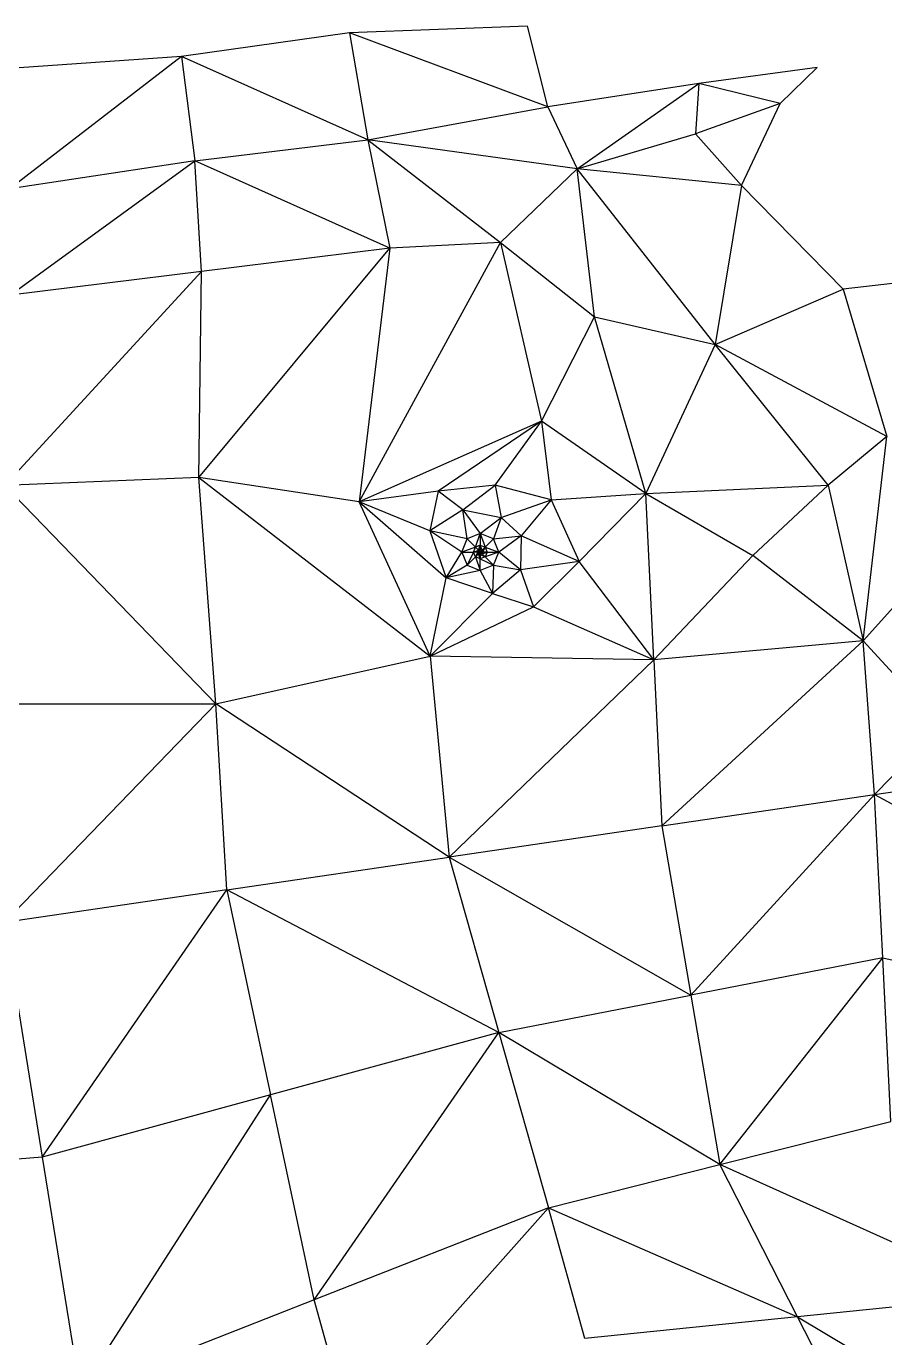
# Model space of a CAD drawing. Header units: inches. Extents: x 2000000 to 2613718, y 1000000 to 1269741.
# Drawn here: x 2612537 to 2612875, y 1269225 to 1269741 of the extents above; entities that cross this region are included whole.
import ezdxf

# ---------------------------------------------------------------- set-up
doc = ezdxf.new("R2010")
doc.units = ezdxf.units.IN
doc.header["$MEASUREMENT"] = 0

msp = doc.modelspace()

# ---------------------------------------------------------------- linework, layer by layer
for points, elevation in [([(2612723.89, 1269547.37), (2612720.86, 1269539)], 248.92), ([(2612723.89, 1269547.37), (2612720.86, 1269539)], 248.92), ([(2612713.79, 1269535.75), (2612715.7, 1269541.13)], 248.9), ([(2612713.79, 1269535.75), (2612715.7, 1269541.13)], 248.9), ([(2612713, 1269533.84), (2612713.79, 1269535.75)], 248.9), ([(2612713, 1269533.84), (2612713.79, 1269535.75)], 248.9), ([(2612713.79, 1269531.93), (2612714.7, 1269533.84)], 248.9), ([(2612713.79, 1269531.93), (2612714.7, 1269533.84)], 248.9)]:
    msp.add_lwpolyline(points, dxfattribs=dict(elevation=elevation))
for points in [[(2612734.31, 1269740.56, 248.64), (2612664.27, 1269737.92, 248.37)], [(2612734.31, 1269740.56, 248.64), (2612664.27, 1269737.92, 248.37)], [(2612742.24, 1269708.85, 248.73), (2612734.31, 1269740.56, 248.64)], [(2612742.24, 1269708.85, 248.73), (2612734.31, 1269740.56, 248.64)], [(2612664.27, 1269737.92, 248.37), (2612598.2, 1269728.67, 248.16)], [(2612664.27, 1269737.92, 248.37), (2612598.2, 1269728.67, 248.16)], [(2612664.27, 1269737.92, 248.37), (2612671.44, 1269695.91, 248.48)], [(2612742.24, 1269708.85, 248.73), (2612664.27, 1269737.92, 248.37)], [(2612664.27, 1269737.92, 248.37), (2612671.44, 1269695.91, 248.48)], [(2612742.24, 1269708.85, 248.73), (2612664.27, 1269737.92, 248.37)], [(2612598.2, 1269728.67, 248.16), (2612464.74, 1269719.42, 247.76)], [(2612598.2, 1269728.67, 248.16), (2612464.74, 1269719.42, 247.76)], [(2612598.2, 1269728.67, 248.16), (2612530.72, 1269676.66, 248.04)], [(2612598.2, 1269728.67, 248.16), (2612530.72, 1269676.66, 248.04)], [(2612598.2, 1269728.67, 248.16), (2612603.49, 1269687.71, 248.25)], [(2612671.44, 1269695.91, 248.48), (2612598.2, 1269728.67, 248.16)], [(2612598.2, 1269728.67, 248.16), (2612603.49, 1269687.71, 248.25)], [(2612671.44, 1269695.91, 248.48), (2612598.2, 1269728.67, 248.16)], [(2612848.17, 1269724.29, 249.03), (2612801.7, 1269718.1, 248.9)], [(2612848.17, 1269724.29, 249.03), (2612801.7, 1269718.1, 248.9)], [(2612833.73, 1269710.2, 249), (2612848.17, 1269724.29, 249.03)], [(2612833.73, 1269710.2, 249), (2612848.17, 1269724.29, 249.03)], [(2612801.7, 1269718.1, 248.9), (2612742.24, 1269708.85, 248.73)], [(2612801.7, 1269718.1, 248.9), (2612742.24, 1269708.85, 248.73)], [(2612753.77, 1269684.53, 248.8), (2612801.7, 1269718.1, 248.9)], [(2612753.77, 1269684.53, 248.8), (2612801.7, 1269718.1, 248.9)], [(2612801.7, 1269718.1, 248.9), (2612800.38, 1269698.28, 248.92)], [(2612801.7, 1269718.1, 248.9), (2612800.38, 1269698.28, 248.92)], [(2612833.73, 1269710.2, 249), (2612801.7, 1269718.1, 248.9)], [(2612833.73, 1269710.2, 249), (2612801.7, 1269718.1, 248.9)], [(2612671.44, 1269695.91, 248.48), (2612742.24, 1269708.85, 248.73)], [(2612671.44, 1269695.91, 248.48), (2612742.24, 1269708.85, 248.73)], [(2612742.24, 1269708.85, 248.73), (2612753.77, 1269684.53, 248.8)], [(2612742.24, 1269708.85, 248.73), (2612753.77, 1269684.53, 248.8)], [(2612833.73, 1269710.2, 249), (2612800.38, 1269698.28, 248.92)], [(2612833.73, 1269710.2, 249), (2612800.38, 1269698.28, 248.92)], [(2612818.47, 1269677.97, 249), (2612833.73, 1269710.2, 249)], [(2612818.47, 1269677.97, 249), (2612833.73, 1269710.2, 249)], [(2612753.77, 1269684.53, 248.8), (2612800.38, 1269698.28, 248.92)], [(2612753.77, 1269684.53, 248.8), (2612800.38, 1269698.28, 248.92)], [(2612800.38, 1269698.28, 248.92), (2612818.47, 1269677.97, 249)], [(2612800.38, 1269698.28, 248.92), (2612818.47, 1269677.97, 249)], [(2612603.49, 1269687.71, 248.25), (2612671.44, 1269695.91, 248.48)], [(2612603.49, 1269687.71, 248.25), (2612671.44, 1269695.91, 248.48)], [(2612671.44, 1269695.91, 248.48), (2612723.64, 1269655.56, 248.74)], [(2612753.77, 1269684.53, 248.8), (2612671.44, 1269695.91, 248.48)], [(2612671.44, 1269695.91, 248.48), (2612680.13, 1269653.35, 248.59)], [(2612671.44, 1269695.91, 248.48), (2612723.64, 1269655.56, 248.74)], [(2612753.77, 1269684.53, 248.8), (2612671.44, 1269695.91, 248.48)], [(2612671.44, 1269695.91, 248.48), (2612680.13, 1269653.35, 248.59)], [(2612603.49, 1269687.71, 248.25), (2612530.72, 1269676.66, 248.04)], [(2612603.49, 1269687.71, 248.25), (2612530.72, 1269676.66, 248.04)], [(2612530.81, 1269634.85, 248.11), (2612603.49, 1269687.71, 248.25)], [(2612530.81, 1269634.85, 248.11), (2612603.49, 1269687.71, 248.25)], [(2612606.13, 1269644.1, 248.34), (2612603.49, 1269687.71, 248.25)], [(2612680.13, 1269653.35, 248.59), (2612603.49, 1269687.71, 248.25)], [(2612606.13, 1269644.1, 248.34), (2612603.49, 1269687.71, 248.25)], [(2612680.13, 1269653.35, 248.59), (2612603.49, 1269687.71, 248.25)], [(2612753.77, 1269684.53, 248.8), (2612723.64, 1269655.56, 248.74)], [(2612753.77, 1269684.53, 248.8), (2612723.64, 1269655.56, 248.74)], [(2612760.68, 1269626.28, 248.91), (2612753.77, 1269684.53, 248.8)], [(2612808.06, 1269615.42, 249.08), (2612753.77, 1269684.53, 248.8)], [(2612818.47, 1269677.97, 249), (2612753.77, 1269684.53, 248.8)], [(2612760.68, 1269626.28, 248.91), (2612753.77, 1269684.53, 248.8)], [(2612808.06, 1269615.42, 249.08), (2612753.77, 1269684.53, 248.8)], [(2612818.47, 1269677.97, 249), (2612753.77, 1269684.53, 248.8)], [(2612818.47, 1269677.97, 249), (2612808.06, 1269615.42, 249.08)], [(2612818.47, 1269677.97, 249), (2612808.06, 1269615.42, 249.08)], [(2612858.41, 1269637.14, 249.18), (2612818.47, 1269677.97, 249)], [(2612858.41, 1269637.14, 249.18), (2612818.47, 1269677.97, 249)], [(2612605.06, 1269563.1, 248.47), (2612680.13, 1269653.35, 248.59)], [(2612605.06, 1269563.1, 248.47), (2612680.13, 1269653.35, 248.59)], [(2612680.13, 1269653.35, 248.59), (2612606.13, 1269644.1, 248.34)], [(2612680.13, 1269653.35, 248.59), (2612606.13, 1269644.1, 248.34)], [(2612668.03, 1269553.61, 248.7), (2612723.64, 1269655.56, 248.74)], [(2612668.03, 1269553.61, 248.7), (2612723.64, 1269655.56, 248.74)], [(2612680.13, 1269653.35, 248.59), (2612668.03, 1269553.61, 248.7)], [(2612680.13, 1269653.35, 248.59), (2612668.03, 1269553.61, 248.7)], [(2612723.64, 1269655.56, 248.74), (2612680.13, 1269653.35, 248.59)], [(2612723.64, 1269655.56, 248.74), (2612680.13, 1269653.35, 248.59)], [(2612723.64, 1269655.56, 248.74), (2612760.68, 1269626.28, 248.91)], [(2612723.64, 1269655.56, 248.74), (2612739.75, 1269585.31, 248.91)], [(2612723.64, 1269655.56, 248.74), (2612760.68, 1269626.28, 248.91)], [(2612723.64, 1269655.56, 248.74), (2612739.75, 1269585.31, 248.91)], [(2612528.77, 1269559.98, 248.23), (2612606.13, 1269644.1, 248.34)], [(2612528.77, 1269559.98, 248.23), (2612606.13, 1269644.1, 248.34)], [(2612606.13, 1269644.1, 248.34), (2612530.81, 1269634.85, 248.11)], [(2612606.13, 1269644.1, 248.34), (2612530.81, 1269634.85, 248.11)], [(2612605.06, 1269563.1, 248.47), (2612606.13, 1269644.1, 248.34)], [(2612605.06, 1269563.1, 248.47), (2612606.13, 1269644.1, 248.34)], [(2612921.22, 1269644.38, 249.36), (2612858.41, 1269637.14, 249.18)], [(2612921.22, 1269644.38, 249.36), (2612858.41, 1269637.14, 249.18)], [(2612808.06, 1269615.42, 249.08), (2612858.41, 1269637.14, 249.18)], [(2612808.06, 1269615.42, 249.08), (2612858.41, 1269637.14, 249.18)], [(2612858.41, 1269637.14, 249.18), (2612875.62, 1269579.24, 249.33)], [(2612858.41, 1269637.14, 249.18), (2612875.62, 1269579.24, 249.33)], [(2612739.75, 1269585.31, 248.91), (2612760.68, 1269626.28, 248.91)], [(2612739.75, 1269585.31, 248.91), (2612760.68, 1269626.28, 248.91)], [(2612760.68, 1269626.28, 248.91), (2612808.06, 1269615.42, 249.08)], [(2612780.79, 1269556.84, 249.11), (2612760.68, 1269626.28, 248.91)], [(2612760.68, 1269626.28, 248.91), (2612808.06, 1269615.42, 249.08)], [(2612780.79, 1269556.84, 249.11), (2612760.68, 1269626.28, 248.91)], [(2612808.06, 1269615.42, 249.08), (2612780.79, 1269556.84, 249.11)], [(2612808.06, 1269615.42, 249.08), (2612780.79, 1269556.84, 249.11)], [(2612852.49, 1269560.14, 249.31), (2612808.06, 1269615.42, 249.08)], [(2612875.62, 1269579.24, 249.33), (2612808.06, 1269615.42, 249.08)], [(2612852.49, 1269560.14, 249.31), (2612808.06, 1269615.42, 249.08)], [(2612875.62, 1269579.24, 249.33), (2612808.06, 1269615.42, 249.08)], [(2612739.75, 1269585.31, 248.91), (2612668.03, 1269553.61, 248.7)], [(2612739.75, 1269585.31, 248.91), (2612668.03, 1269553.61, 248.7)], [(2612739.75, 1269585.31, 248.91), (2612699.21, 1269557.76, 248.81)], [(2612739.75, 1269585.31, 248.91), (2612699.21, 1269557.76, 248.81)], [(2612721.56, 1269560.1, 248.89), (2612739.75, 1269585.31, 248.91)], [(2612721.56, 1269560.1, 248.89), (2612739.75, 1269585.31, 248.91)], [(2612780.79, 1269556.84, 249.11), (2612739.75, 1269585.31, 248.91)], [(2612739.75, 1269585.31, 248.91), (2612743.64, 1269554.39, 248.98)], [(2612780.79, 1269556.84, 249.11), (2612739.75, 1269585.31, 248.91)], [(2612739.75, 1269585.31, 248.91), (2612743.64, 1269554.39, 248.98)], [(2612875.62, 1269579.24, 249.33), (2612852.49, 1269560.14, 249.31)], [(2612875.62, 1269579.24, 249.33), (2612852.49, 1269560.14, 249.31)], [(2612866.31, 1269498.93, 249.47), (2612875.62, 1269579.24, 249.33)], [(2612866.31, 1269498.93, 249.47), (2612875.62, 1269579.24, 249.33)], [(2612605.06, 1269563.1, 248.47), (2612528.77, 1269559.98, 248.23)], [(2612605.06, 1269563.1, 248.47), (2612528.77, 1269559.98, 248.23)], [(2612668.03, 1269553.61, 248.7), (2612605.06, 1269563.1, 248.47)], [(2612605.06, 1269563.1, 248.47), (2612696.04, 1269492.95, 248.91)], [(2612611.73, 1269474.15, 248.66), (2612605.06, 1269563.1, 248.47)], [(2612668.03, 1269553.61, 248.7), (2612605.06, 1269563.1, 248.47)], [(2612605.06, 1269563.1, 248.47), (2612696.04, 1269492.95, 248.91)], [(2612611.73, 1269474.15, 248.66), (2612605.06, 1269563.1, 248.47)], [(2612528.77, 1269559.98, 248.23), (2612611.73, 1269474.15, 248.66)], [(2612528.77, 1269559.98, 248.23), (2612611.73, 1269474.15, 248.66)], [(2612721.56, 1269560.1, 248.89), (2612699.21, 1269557.76, 248.81)], [(2612721.56, 1269560.1, 248.89), (2612699.21, 1269557.76, 248.81)], [(2612708.82, 1269550.49, 248.86), (2612721.56, 1269560.1, 248.89)], [(2612708.82, 1269550.49, 248.86), (2612721.56, 1269560.1, 248.89)], [(2612721.56, 1269560.1, 248.89), (2612723.89, 1269547.37, 248.92)], [(2612743.64, 1269554.39, 248.98), (2612721.56, 1269560.1, 248.89)], [(2612721.56, 1269560.1, 248.89), (2612723.89, 1269547.37, 248.92)], [(2612743.64, 1269554.39, 248.98), (2612721.56, 1269560.1, 248.89)], [(2612780.79, 1269556.84, 249.11), (2612852.49, 1269560.14, 249.31)], [(2612780.79, 1269556.84, 249.11), (2612852.49, 1269560.14, 249.31)], [(2612822.87, 1269532.49, 249.28), (2612852.49, 1269560.14, 249.31)], [(2612822.87, 1269532.49, 249.28), (2612852.49, 1269560.14, 249.31)], [(2612852.49, 1269560.14, 249.31), (2612866.31, 1269498.93, 249.47)], [(2612852.49, 1269560.14, 249.31), (2612866.31, 1269498.93, 249.47)], [(2612699.21, 1269557.76, 248.81), (2612668.03, 1269553.61, 248.7)], [(2612699.21, 1269557.76, 248.81), (2612668.03, 1269553.61, 248.7)], [(2612696.04, 1269492.95, 248.91), (2612668.03, 1269553.61, 248.7)], [(2612695.83, 1269542.17, 248.83), (2612668.03, 1269553.61, 248.7)], [(2612668.03, 1269553.61, 248.7), (2612702.33, 1269523.72, 248.88)], [(2612696.04, 1269492.95, 248.91), (2612668.03, 1269553.61, 248.7)], [(2612695.83, 1269542.17, 248.83), (2612668.03, 1269553.61, 248.7)], [(2612668.03, 1269553.61, 248.7), (2612702.33, 1269523.72, 248.88)], [(2612699.21, 1269557.76, 248.81), (2612695.83, 1269542.17, 248.83)], [(2612699.21, 1269557.76, 248.81), (2612695.83, 1269542.17, 248.83)], [(2612708.82, 1269550.49, 248.86), (2612699.21, 1269557.76, 248.81)], [(2612708.82, 1269550.49, 248.86), (2612699.21, 1269557.76, 248.81)], [(2612723.89, 1269547.37, 248.92), (2612743.64, 1269554.39, 248.98)], [(2612723.89, 1269547.37, 248.92), (2612743.64, 1269554.39, 248.98)], [(2612743.64, 1269554.39, 248.98), (2612731.84, 1269540.25, 248.95)], [(2612743.64, 1269554.39, 248.98), (2612731.84, 1269540.25, 248.95)], [(2612743.64, 1269554.39, 248.98), (2612780.79, 1269556.84, 249.11)], [(2612743.64, 1269554.39, 248.98), (2612780.79, 1269556.84, 249.11)], [(2612743.64, 1269554.39, 248.98), (2612754.63, 1269530.14, 249.05)], [(2612743.64, 1269554.39, 248.98), (2612754.63, 1269530.14, 249.05)], [(2612780.79, 1269556.84, 249.11), (2612754.63, 1269530.14, 249.05)], [(2612780.79, 1269556.84, 249.11), (2612754.63, 1269530.14, 249.05)], [(2612783.98, 1269491.53, 249.24), (2612780.79, 1269556.84, 249.11)], [(2612780.79, 1269556.84, 249.11), (2612822.87, 1269532.49, 249.28)], [(2612783.98, 1269491.53, 249.24), (2612780.79, 1269556.84, 249.11)], [(2612780.79, 1269556.84, 249.11), (2612822.87, 1269532.49, 249.28)], [(2612708.82, 1269550.49, 248.86), (2612695.83, 1269542.17, 248.83)], [(2612708.82, 1269550.49, 248.86), (2612695.83, 1269542.17, 248.83)], [(2612710.55, 1269539, 248.89), (2612708.82, 1269550.49, 248.86)], [(2612708.82, 1269550.49, 248.86), (2612723.89, 1269547.37, 248.92)], [(2612708.82, 1269550.49, 248.86), (2612715.7, 1269541.13, 248.9)], [(2612710.55, 1269539, 248.89), (2612708.82, 1269550.49, 248.86)], [(2612708.82, 1269550.49, 248.86), (2612723.89, 1269547.37, 248.92)], [(2612708.82, 1269550.49, 248.86), (2612715.7, 1269541.13, 248.9)], [(2612715.7, 1269541.13, 248.9), (2612723.89, 1269547.37, 248.92)], [(2612715.7, 1269541.13, 248.9), (2612723.89, 1269547.37, 248.92)], [(2612731.84, 1269540.25, 248.95), (2612723.89, 1269547.37, 248.92)], [(2612731.84, 1269540.25, 248.95), (2612723.89, 1269547.37, 248.92)], [(2612708.41, 1269533.84, 248.89), (2612695.83, 1269542.17, 248.83)], [(2612695.83, 1269542.17, 248.83), (2612702.33, 1269523.72, 248.88)], [(2612710.55, 1269539, 248.89), (2612695.83, 1269542.17, 248.83)], [(2612708.41, 1269533.84, 248.89), (2612695.83, 1269542.17, 248.83)], [(2612695.83, 1269542.17, 248.83), (2612702.33, 1269523.72, 248.88)], [(2612710.55, 1269539, 248.89), (2612695.83, 1269542.17, 248.83)], [(2612708.41, 1269533.84, 248.89), (2612710.55, 1269539, 248.89)], [(2612708.41, 1269533.84, 248.89), (2612710.55, 1269539, 248.89)], [(2612715.7, 1269541.13, 248.9), (2612710.55, 1269539, 248.89)], [(2612715.7, 1269541.13, 248.9), (2612710.55, 1269539, 248.89)], [(2612710.55, 1269539, 248.89), (2612713.79, 1269535.75, 248.9)], [(2612710.55, 1269539, 248.89), (2612713.79, 1269535.75, 248.9)], [(2612720.86, 1269539, 248.92), (2612715.7, 1269541.13, 248.9)], [(2612715.7, 1269541.13, 248.9), (2612717.61, 1269535.75, 248.91)], [(2612715.7, 1269541.13, 248.9), (2612715.7, 1269536.54, 248.9)], [(2612720.86, 1269539, 248.92), (2612715.7, 1269541.13, 248.9)], [(2612715.7, 1269541.13, 248.9), (2612717.61, 1269535.75, 248.91)], [(2612715.7, 1269541.13, 248.9), (2612715.7, 1269536.54, 248.9)], [(2612720.86, 1269539, 248.92), (2612717.61, 1269535.75, 248.91)], [(2612720.86, 1269539, 248.92), (2612717.61, 1269535.75, 248.91)], [(2612720.86, 1269539, 248.92), (2612731.84, 1269540.25, 248.95)], [(2612720.86, 1269539, 248.92), (2612731.84, 1269540.25, 248.95)], [(2612722.99, 1269533.84, 248.93), (2612720.86, 1269539, 248.92)], [(2612722.99, 1269533.84, 248.93), (2612720.86, 1269539, 248.92)], [(2612731.84, 1269540.25, 248.95), (2612722.99, 1269533.84, 248.93)], [(2612731.84, 1269540.25, 248.95), (2612722.99, 1269533.84, 248.93)], [(2612731.84, 1269540.25, 248.95), (2612731.57, 1269526.9, 248.97)], [(2612731.84, 1269540.25, 248.95), (2612731.57, 1269526.9, 248.97)], [(2612754.63, 1269530.14, 249.05), (2612731.84, 1269540.25, 248.95)], [(2612754.63, 1269530.14, 249.05), (2612731.84, 1269540.25, 248.95)], [(2612702.33, 1269523.72, 248.88), (2612708.41, 1269533.84, 248.89)], [(2612702.33, 1269523.72, 248.88), (2612708.41, 1269533.84, 248.89)], [(2612713.79, 1269535.75, 248.9), (2612708.41, 1269533.84, 248.89)], [(2612713.79, 1269535.75, 248.9), (2612708.41, 1269533.84, 248.89)], [(2612708.41, 1269533.84, 248.89), (2612713, 1269533.84, 248.9)], [(2612708.41, 1269533.84, 248.89), (2612710.55, 1269528.69, 248.9)], [(2612708.41, 1269533.84, 248.89), (2612713, 1269533.84, 248.9)], [(2612708.41, 1269533.84, 248.89), (2612710.55, 1269528.69, 248.9)], [(2612713, 1269533.84, 248.9), (2612710.55, 1269528.69, 248.9)], [(2612713, 1269533.84, 248.9), (2612710.55, 1269528.69, 248.9)], [(2612713, 1269533.84, 248.9), (2612715, 1269534.55, 248.9)], [(2612713, 1269533.84, 248.9), (2612715, 1269534.55, 248.9)], [(2612713.79, 1269531.93, 248.9), (2612713, 1269533.84, 248.9)], [(2612714.7, 1269533.84, 248.9), (2612713, 1269533.84, 248.9)], [(2612713.79, 1269531.93, 248.9), (2612713, 1269533.84, 248.9)], [(2612714.7, 1269533.84, 248.9), (2612713, 1269533.84, 248.9)], [(2612715.7, 1269536.54, 248.9), (2612713.79, 1269535.75, 248.9)], [(2612715.7, 1269536.54, 248.9), (2612713.79, 1269535.75, 248.9)], [(2612713.79, 1269535.75, 248.9), (2612715, 1269534.55, 248.9)], [(2612713.79, 1269535.75, 248.9), (2612715, 1269534.55, 248.9)], [(2612715, 1269533.14, 248.91), (2612713.79, 1269531.93, 248.9)], [(2612715, 1269533.14, 248.91), (2612713.79, 1269531.93, 248.9)], [(2612715, 1269534.55, 248.9), (2612714.7, 1269533.84, 248.9)], [(2612715, 1269534.55, 248.9), (2612714.7, 1269533.84, 248.9)], [(2612714.7, 1269533.84, 248.9), (2612715.7, 1269533.84, 248.91)], [(2612714.7, 1269533.84, 248.9), (2612715, 1269533.14, 248.91)], [(2612714.7, 1269533.84, 248.9), (2612715.7, 1269533.84, 248.91)], [(2612714.7, 1269533.84, 248.9), (2612715, 1269533.14, 248.91)], [(2612715, 1269534.55, 248.9), (2612715.7, 1269536.54, 248.9)], [(2612715, 1269534.55, 248.9), (2612715.7, 1269536.54, 248.9)], [(2612715.7, 1269534.84, 248.91), (2612715, 1269534.55, 248.9)], [(2612715.7, 1269534.84, 248.91), (2612715, 1269534.55, 248.9)], [(2612715, 1269534.55, 248.9), (2612715.7, 1269533.84, 248.91)], [(2612715, 1269534.55, 248.9), (2612715.7, 1269533.84, 248.91)], [(2612715, 1269533.14, 248.91), (2612715.7, 1269533.84, 248.91)], [(2612715, 1269533.14, 248.91), (2612715.7, 1269533.84, 248.91)], [(2612715.7, 1269531.14, 248.91), (2612715, 1269533.14, 248.91)], [(2612715, 1269533.14, 248.91), (2612715.7, 1269532.84, 248.91)], [(2612715.7, 1269531.14, 248.91), (2612715, 1269533.14, 248.91)], [(2612715, 1269533.14, 248.91), (2612715.7, 1269532.84, 248.91)], [(2612715.7, 1269536.54, 248.9), (2612717.61, 1269535.75, 248.91)], [(2612715.7, 1269536.54, 248.9), (2612715.7, 1269534.84, 248.91)], [(2612716.41, 1269534.55, 248.91), (2612715.7, 1269536.54, 248.9)], [(2612715.7, 1269536.54, 248.9), (2612717.61, 1269535.75, 248.91)], [(2612715.7, 1269536.54, 248.9), (2612715.7, 1269534.84, 248.91)], [(2612716.41, 1269534.55, 248.91), (2612715.7, 1269536.54, 248.9)], [(2612715.7, 1269534.84, 248.91), (2612716.41, 1269534.55, 248.91)], [(2612715.7, 1269533.84, 248.91), (2612715.7, 1269534.84, 248.91)], [(2612715.7, 1269534.84, 248.91), (2612716.41, 1269534.55, 248.91)], [(2612715.7, 1269533.84, 248.91), (2612715.7, 1269534.84, 248.91)], [(2612716.41, 1269534.55, 248.91), (2612715.7, 1269533.84, 248.91)], [(2612716.41, 1269534.55, 248.91), (2612715.7, 1269533.84, 248.91)], [(2612715.7, 1269533.84, 248.91), (2612715.7, 1269532.84, 248.91)], [(2612716.41, 1269533.14, 248.91), (2612715.7, 1269533.84, 248.91)], [(2612716.7, 1269533.84, 248.91), (2612715.7, 1269533.84, 248.91)], [(2612715.7, 1269533.84, 248.91), (2612715.7, 1269532.84, 248.91)], [(2612716.41, 1269533.14, 248.91), (2612715.7, 1269533.84, 248.91)], [(2612716.7, 1269533.84, 248.91), (2612715.7, 1269533.84, 248.91)], [(2612716.41, 1269533.14, 248.91), (2612715.7, 1269532.84, 248.91)], [(2612716.41, 1269533.14, 248.91), (2612715.7, 1269532.84, 248.91)], [(2612715.7, 1269532.84, 248.91), (2612717.61, 1269531.93, 248.92)], [(2612715.7, 1269532.84, 248.91), (2612715.7, 1269531.14, 248.91)], [(2612715.7, 1269532.84, 248.91), (2612717.61, 1269531.93, 248.92)], [(2612715.7, 1269532.84, 248.91), (2612715.7, 1269531.14, 248.91)], [(2612717.61, 1269535.75, 248.91), (2612716.41, 1269534.55, 248.91)], [(2612717.61, 1269535.75, 248.91), (2612716.41, 1269534.55, 248.91)], [(2612716.41, 1269534.55, 248.91), (2612716.7, 1269533.84, 248.91)], [(2612716.41, 1269534.55, 248.91), (2612716.7, 1269533.84, 248.91)], [(2612716.7, 1269533.84, 248.91), (2612716.41, 1269533.14, 248.91)], [(2612716.41, 1269533.14, 248.91), (2612718.4, 1269533.84, 248.92)], [(2612716.7, 1269533.84, 248.91), (2612716.41, 1269533.14, 248.91)], [(2612716.41, 1269533.14, 248.91), (2612718.4, 1269533.84, 248.92)], [(2612717.61, 1269531.93, 248.92), (2612716.41, 1269533.14, 248.91)], [(2612717.61, 1269531.93, 248.92), (2612716.41, 1269533.14, 248.91)], [(2612716.7, 1269533.84, 248.91), (2612717.61, 1269535.75, 248.91)], [(2612716.7, 1269533.84, 248.91), (2612717.61, 1269535.75, 248.91)], [(2612718.4, 1269533.84, 248.92), (2612716.7, 1269533.84, 248.91)], [(2612718.4, 1269533.84, 248.92), (2612716.7, 1269533.84, 248.91)], [(2612717.61, 1269535.75, 248.91), (2612722.99, 1269533.84, 248.93)], [(2612717.61, 1269535.75, 248.91), (2612718.4, 1269533.84, 248.92)], [(2612717.61, 1269535.75, 248.91), (2612722.99, 1269533.84, 248.93)], [(2612717.61, 1269535.75, 248.91), (2612718.4, 1269533.84, 248.92)], [(2612722.99, 1269533.84, 248.93), (2612717.61, 1269531.93, 248.92)], [(2612718.4, 1269533.84, 248.92), (2612717.61, 1269531.93, 248.92)], [(2612722.99, 1269533.84, 248.93), (2612717.61, 1269531.93, 248.92)], [(2612718.4, 1269533.84, 248.92), (2612717.61, 1269531.93, 248.92)], [(2612718.4, 1269533.84, 248.92), (2612722.99, 1269533.84, 248.93)], [(2612718.4, 1269533.84, 248.92), (2612722.99, 1269533.84, 248.93)], [(2612720.86, 1269528.69, 248.93), (2612722.99, 1269533.84, 248.93)], [(2612720.86, 1269528.69, 248.93), (2612722.99, 1269533.84, 248.93)], [(2612731.57, 1269526.9, 248.97), (2612722.99, 1269533.84, 248.93)], [(2612731.57, 1269526.9, 248.97), (2612722.99, 1269533.84, 248.93)], [(2612822.87, 1269532.49, 249.28), (2612783.98, 1269491.53, 249.24)], [(2612822.87, 1269532.49, 249.28), (2612783.98, 1269491.53, 249.24)], [(2612866.31, 1269498.93, 249.47), (2612822.87, 1269532.49, 249.28)], [(2612866.31, 1269498.93, 249.47), (2612822.87, 1269532.49, 249.28)], [(2612899.5, 1269535.81, 249.49), (2612866.31, 1269498.93, 249.47)], [(2612899.5, 1269535.81, 249.49), (2612866.31, 1269498.93, 249.47)], [(2612710.55, 1269528.69, 248.9), (2612702.33, 1269523.72, 248.88)], [(2612710.55, 1269528.69, 248.9), (2612702.33, 1269523.72, 248.88)], [(2612710.55, 1269528.69, 248.9), (2612713.79, 1269531.93, 248.9)], [(2612710.55, 1269528.69, 248.9), (2612713.79, 1269531.93, 248.9)], [(2612710.55, 1269528.69, 248.9), (2612715.7, 1269526.55, 248.92)], [(2612710.55, 1269528.69, 248.9), (2612715.7, 1269526.55, 248.92)], [(2612715.7, 1269531.14, 248.91), (2612713.79, 1269531.93, 248.9)], [(2612713.79, 1269531.93, 248.9), (2612715.7, 1269526.55, 248.92)], [(2612715.7, 1269531.14, 248.91), (2612713.79, 1269531.93, 248.9)], [(2612713.79, 1269531.93, 248.9), (2612715.7, 1269526.55, 248.92)], [(2612717.61, 1269531.93, 248.92), (2612715.7, 1269531.14, 248.91)], [(2612717.61, 1269531.93, 248.92), (2612715.7, 1269531.14, 248.91)], [(2612715.7, 1269526.55, 248.92), (2612715.7, 1269531.14, 248.91)], [(2612715.7, 1269531.14, 248.91), (2612720.86, 1269528.69, 248.93)], [(2612715.7, 1269526.55, 248.92), (2612715.7, 1269531.14, 248.91)], [(2612715.7, 1269531.14, 248.91), (2612720.86, 1269528.69, 248.93)], [(2612720.86, 1269528.69, 248.93), (2612715.7, 1269526.55, 248.92)], [(2612720.86, 1269528.69, 248.93), (2612715.7, 1269526.55, 248.92)], [(2612717.61, 1269531.93, 248.92), (2612720.86, 1269528.69, 248.93)], [(2612717.61, 1269531.93, 248.92), (2612720.86, 1269528.69, 248.93)], [(2612720.86, 1269528.69, 248.93), (2612720.52, 1269517.49, 248.95)], [(2612720.86, 1269528.69, 248.93), (2612720.52, 1269517.49, 248.95)], [(2612720.86, 1269528.69, 248.93), (2612731.57, 1269526.9, 248.97)], [(2612720.86, 1269528.69, 248.93), (2612731.57, 1269526.9, 248.97)], [(2612754.63, 1269530.14, 249.05), (2612731.57, 1269526.9, 248.97)], [(2612754.63, 1269530.14, 249.05), (2612731.57, 1269526.9, 248.97)], [(2612754.63, 1269530.14, 249.05), (2612736.69, 1269512.34, 249.01)], [(2612754.63, 1269530.14, 249.05), (2612736.69, 1269512.34, 249.01)], [(2612783.98, 1269491.53, 249.24), (2612754.63, 1269530.14, 249.05)], [(2612783.98, 1269491.53, 249.24), (2612754.63, 1269530.14, 249.05)], [(2612696.04, 1269492.95, 248.91), (2612702.33, 1269523.72, 248.88)], [(2612696.04, 1269492.95, 248.91), (2612702.33, 1269523.72, 248.88)], [(2612715.7, 1269526.55, 248.92), (2612702.33, 1269523.72, 248.88)], [(2612715.7, 1269526.55, 248.92), (2612702.33, 1269523.72, 248.88)], [(2612720.52, 1269517.49, 248.95), (2612702.33, 1269523.72, 248.88)], [(2612720.52, 1269517.49, 248.95), (2612702.33, 1269523.72, 248.88)], [(2612715.7, 1269526.55, 248.92), (2612720.52, 1269517.49, 248.95)], [(2612715.7, 1269526.55, 248.92), (2612720.52, 1269517.49, 248.95)], [(2612731.57, 1269526.9, 248.97), (2612720.52, 1269517.49, 248.95)], [(2612731.57, 1269526.9, 248.97), (2612720.52, 1269517.49, 248.95)], [(2612731.57, 1269526.9, 248.97), (2612736.69, 1269512.34, 249.01)], [(2612731.57, 1269526.9, 248.97), (2612736.69, 1269512.34, 249.01)], [(2612720.52, 1269517.49, 248.95), (2612696.04, 1269492.95, 248.91)], [(2612720.52, 1269517.49, 248.95), (2612696.04, 1269492.95, 248.91)], [(2612720.52, 1269517.49, 248.95), (2612736.69, 1269512.34, 249.01)], [(2612720.52, 1269517.49, 248.95), (2612736.69, 1269512.34, 249.01)], [(2612696.04, 1269492.95, 248.91), (2612736.69, 1269512.34, 249.01)], [(2612696.04, 1269492.95, 248.91), (2612736.69, 1269512.34, 249.01)], [(2612736.69, 1269512.34, 249.01), (2612783.98, 1269491.53, 249.24)], [(2612736.69, 1269512.34, 249.01), (2612783.98, 1269491.53, 249.24)], [(2612866.31, 1269498.93, 249.47), (2612783.98, 1269491.53, 249.24)], [(2612866.31, 1269498.93, 249.47), (2612783.98, 1269491.53, 249.24)], [(2612787.18, 1269426.23, 249.35), (2612866.31, 1269498.93, 249.47)], [(2612787.18, 1269426.23, 249.35), (2612866.31, 1269498.93, 249.47)], [(2612870.81, 1269438.51, 249.58), (2612866.31, 1269498.93, 249.47)], [(2612866.31, 1269498.93, 249.47), (2612897.1, 1269465.45, 249.62)], [(2612870.81, 1269438.51, 249.58), (2612866.31, 1269498.93, 249.47)], [(2612866.31, 1269498.93, 249.47), (2612897.1, 1269465.45, 249.62)], [(2612611.73, 1269474.15, 248.66), (2612696.04, 1269492.95, 248.91)], [(2612611.73, 1269474.15, 248.66), (2612696.04, 1269492.95, 248.91)], [(2612783.98, 1269491.53, 249.24), (2612696.04, 1269492.95, 248.91)], [(2612696.04, 1269492.95, 248.91), (2612703.54, 1269413.94, 249.1)], [(2612783.98, 1269491.53, 249.24), (2612696.04, 1269492.95, 248.91)], [(2612696.04, 1269492.95, 248.91), (2612703.54, 1269413.94, 249.1)], [(2612703.54, 1269413.94, 249.1), (2612783.98, 1269491.53, 249.24)], [(2612703.54, 1269413.94, 249.1), (2612783.98, 1269491.53, 249.24)], [(2612783.98, 1269491.53, 249.24), (2612787.18, 1269426.23, 249.35)], [(2612783.98, 1269491.53, 249.24), (2612787.18, 1269426.23, 249.35)], [(2612611.73, 1269474.15, 248.66), (2612528.65, 1269388.25, 248.53)], [(2612611.73, 1269474.15, 248.66), (2612528.65, 1269388.25, 248.53)], [(2612528.71, 1269474.12, 248.38), (2612611.73, 1269474.15, 248.66)], [(2612528.71, 1269474.12, 248.38), (2612611.73, 1269474.15, 248.66)], [(2612616.1, 1269401.1, 248.81), (2612611.73, 1269474.15, 248.66)], [(2612703.54, 1269413.94, 249.1), (2612611.73, 1269474.15, 248.66)], [(2612616.1, 1269401.1, 248.81), (2612611.73, 1269474.15, 248.66)], [(2612703.54, 1269413.94, 249.1), (2612611.73, 1269474.15, 248.66)], [(2612897.1, 1269465.45, 249.62), (2612870.81, 1269438.51, 249.58)], [(2612897.1, 1269465.45, 249.62), (2612870.81, 1269438.51, 249.58)], [(2612870.81, 1269438.51, 249.58), (2613034.5, 1269462.56, 250.18)], [(2612870.81, 1269438.51, 249.58), (2613034.5, 1269462.56, 250.18)], [(2612787.18, 1269426.23, 249.35), (2612870.81, 1269438.51, 249.58)], [(2612787.18, 1269426.23, 249.35), (2612870.81, 1269438.51, 249.58)], [(2612798.53, 1269359.63, 249.46), (2612870.81, 1269438.51, 249.58)], [(2612798.53, 1269359.63, 249.46), (2612870.81, 1269438.51, 249.58)], [(2612874, 1269374.27, 249.69), (2612870.81, 1269438.51, 249.58)], [(2612870.81, 1269438.51, 249.58), (2613073.24, 1269329.63, 250.51)], [(2612874, 1269374.27, 249.69), (2612870.81, 1269438.51, 249.58)], [(2612870.81, 1269438.51, 249.58), (2613073.24, 1269329.63, 250.51)], [(2612787.18, 1269426.23, 249.35), (2612703.54, 1269413.94, 249.1)], [(2612787.18, 1269426.23, 249.35), (2612703.54, 1269413.94, 249.1)], [(2612787.18, 1269426.23, 249.35), (2612798.53, 1269359.63, 249.46)], [(2612787.18, 1269426.23, 249.35), (2612798.53, 1269359.63, 249.46)], [(2612616.1, 1269401.1, 248.81), (2612703.54, 1269413.94, 249.1)], [(2612616.1, 1269401.1, 248.81), (2612703.54, 1269413.94, 249.1)], [(2612703.54, 1269413.94, 249.1), (2612798.53, 1269359.63, 249.46)], [(2612703.54, 1269413.94, 249.1), (2612723.06, 1269344.99, 249.24)], [(2612703.54, 1269413.94, 249.1), (2612798.53, 1269359.63, 249.46)], [(2612703.54, 1269413.94, 249.1), (2612723.06, 1269344.99, 249.24)], [(2612616.1, 1269401.1, 248.81), (2612528.65, 1269388.25, 248.53)], [(2612616.1, 1269401.1, 248.81), (2612528.65, 1269388.25, 248.53)], [(2612543.48, 1269295.95, 248.7), (2612616.1, 1269401.1, 248.81)], [(2612543.48, 1269295.95, 248.7), (2612616.1, 1269401.1, 248.81)], [(2612616.1, 1269401.1, 248.81), (2612633.26, 1269320.47, 248.98)], [(2612723.06, 1269344.99, 249.24), (2612616.1, 1269401.1, 248.81)], [(2612616.1, 1269401.1, 248.81), (2612633.26, 1269320.47, 248.98)], [(2612723.06, 1269344.99, 249.24), (2612616.1, 1269401.1, 248.81)], [(2612528.65, 1269388.25, 248.53), (2612543.48, 1269295.95, 248.7)], [(2612528.65, 1269388.25, 248.53), (2612543.48, 1269295.95, 248.7)], [(2612874, 1269374.27, 249.69), (2612798.53, 1269359.63, 249.46)], [(2612874, 1269374.27, 249.69), (2612798.53, 1269359.63, 249.46)], [(2612809.88, 1269293.04, 249.57), (2612874, 1269374.27, 249.69)], [(2612809.88, 1269293.04, 249.57), (2612874, 1269374.27, 249.69)], [(2612877.19, 1269310.03, 249.77), (2612874, 1269374.27, 249.69)], [(2612874, 1269374.27, 249.69), (2613073.24, 1269329.63, 250.51)], [(2612877.19, 1269310.03, 249.77), (2612874, 1269374.27, 249.69)], [(2612874, 1269374.27, 249.69), (2613073.24, 1269329.63, 250.51)], [(2612723.06, 1269344.99, 249.24), (2612798.53, 1269359.63, 249.46)], [(2612723.06, 1269344.99, 249.24), (2612798.53, 1269359.63, 249.46)], [(2612798.53, 1269359.63, 249.46), (2612809.88, 1269293.04, 249.57)], [(2612798.53, 1269359.63, 249.46), (2612809.88, 1269293.04, 249.57)], [(2612723.06, 1269344.99, 249.24), (2612633.26, 1269320.47, 248.98)], [(2612723.06, 1269344.99, 249.24), (2612633.26, 1269320.47, 248.98)], [(2612650.44, 1269239.84, 249.09), (2612723.06, 1269344.99, 249.24)], [(2612650.44, 1269239.84, 249.09), (2612723.06, 1269344.99, 249.24)], [(2612723.06, 1269344.99, 249.24), (2612742.57, 1269276.04, 249.37)], [(2612809.88, 1269293.04, 249.57), (2612723.06, 1269344.99, 249.24)], [(2612723.06, 1269344.99, 249.24), (2612742.57, 1269276.04, 249.37)], [(2612809.88, 1269293.04, 249.57), (2612723.06, 1269344.99, 249.24)], [(2612633.26, 1269320.47, 248.98), (2612543.48, 1269295.95, 248.7)], [(2612633.26, 1269320.47, 248.98), (2612543.48, 1269295.95, 248.7)], [(2612558.3, 1269203.64, 248.79), (2612633.26, 1269320.47, 248.98)], [(2612558.3, 1269203.64, 248.79), (2612633.26, 1269320.47, 248.98)], [(2612650.44, 1269239.84, 249.09), (2612633.26, 1269320.47, 248.98)], [(2612650.44, 1269239.84, 249.09), (2612633.26, 1269320.47, 248.98)], [(2612809.88, 1269293.04, 249.57), (2612877.19, 1269310.03, 249.77)], [(2612809.88, 1269293.04, 249.57), (2612877.19, 1269310.03, 249.77)], [(2612543.48, 1269295.95, 248.7), (2612446.26, 1269288.07, 248.4)], [(2612543.48, 1269295.95, 248.7), (2612446.26, 1269288.07, 248.4)], [(2612543.48, 1269295.95, 248.7), (2612558.3, 1269203.64, 248.79)], [(2612543.48, 1269295.95, 248.7), (2612558.3, 1269203.64, 248.79)], [(2612742.57, 1269276.04, 249.37), (2612809.88, 1269293.04, 249.57)], [(2612742.57, 1269276.04, 249.37), (2612809.88, 1269293.04, 249.57)], [(2612840.5, 1269233.16, 249.7), (2612809.88, 1269293.04, 249.57)], [(2612924.15, 1269241.66, 249.99), (2612809.88, 1269293.04, 249.57)], [(2612840.5, 1269233.16, 249.7), (2612809.88, 1269293.04, 249.57)], [(2612924.15, 1269241.66, 249.99), (2612809.88, 1269293.04, 249.57)], [(2612742.57, 1269276.04, 249.37), (2612650.44, 1269239.84, 249.09)], [(2612742.57, 1269276.04, 249.37), (2612650.44, 1269239.84, 249.09)], [(2612742.57, 1269276.04, 249.37), (2612664.71, 1269188.47, 249.14)], [(2612742.57, 1269276.04, 249.37), (2612664.71, 1269188.47, 249.14)], [(2612756.85, 1269224.67, 249.43), (2612742.57, 1269276.04, 249.37)], [(2612742.57, 1269276.04, 249.37), (2612840.5, 1269233.16, 249.7)], [(2612756.85, 1269224.67, 249.43), (2612742.57, 1269276.04, 249.37)], [(2612742.57, 1269276.04, 249.37), (2612840.5, 1269233.16, 249.7)], [(2612650.44, 1269239.84, 249.09), (2612558.3, 1269203.64, 248.79)], [(2612650.44, 1269239.84, 249.09), (2612558.3, 1269203.64, 248.79)], [(2612664.71, 1269188.47, 249.14), (2612650.44, 1269239.84, 249.09)], [(2612664.71, 1269188.47, 249.14), (2612650.44, 1269239.84, 249.09)], [(2612924.15, 1269241.66, 249.99), (2612840.5, 1269233.16, 249.7)], [(2612924.15, 1269241.66, 249.99), (2612840.5, 1269233.16, 249.7)], [(2612840.5, 1269233.16, 249.7), (2612756.85, 1269224.67, 249.43)], [(2612840.5, 1269233.16, 249.7), (2612756.85, 1269224.67, 249.43)], [(2612871.12, 1269173.29, 249.82), (2612840.5, 1269233.16, 249.7)], [(2612840.5, 1269233.16, 249.7), (2612938.57, 1269174.62, 250.05)], [(2612871.12, 1269173.29, 249.82), (2612840.5, 1269233.16, 249.7)], [(2612840.5, 1269233.16, 249.7), (2612938.57, 1269174.62, 250.05)]]:
    msp.add_polyline3d(points)

doc.saveas('drawing.dxf')
